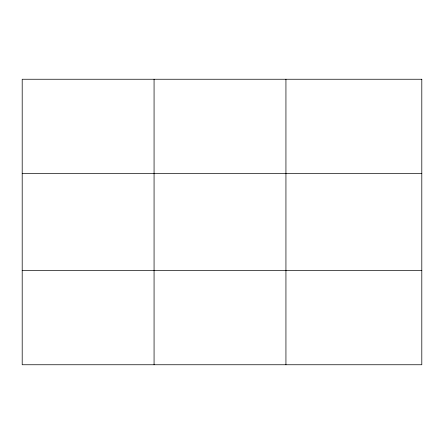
<?xml version="1.0" encoding="UTF-8"?>
<svg xmlns="http://www.w3.org/2000/svg" width="444" height="444" viewBox="0 0 444 444"><rect width="100%" height="100%" fill="white"/><g stroke="black" fill="none" stroke-linecap="round" stroke-linejoin="round"><path stroke-width="0.67" d="M154.068 364.752L154.068 79.248M285.936 364.752L285.936 79.248M22.2 173.465L421.8 173.465M22.2 270.535L421.8 270.535M421.8 79.248L421.8 364.752L22.2 364.752L22.2 79.248L421.8 79.248"/></g></svg>
